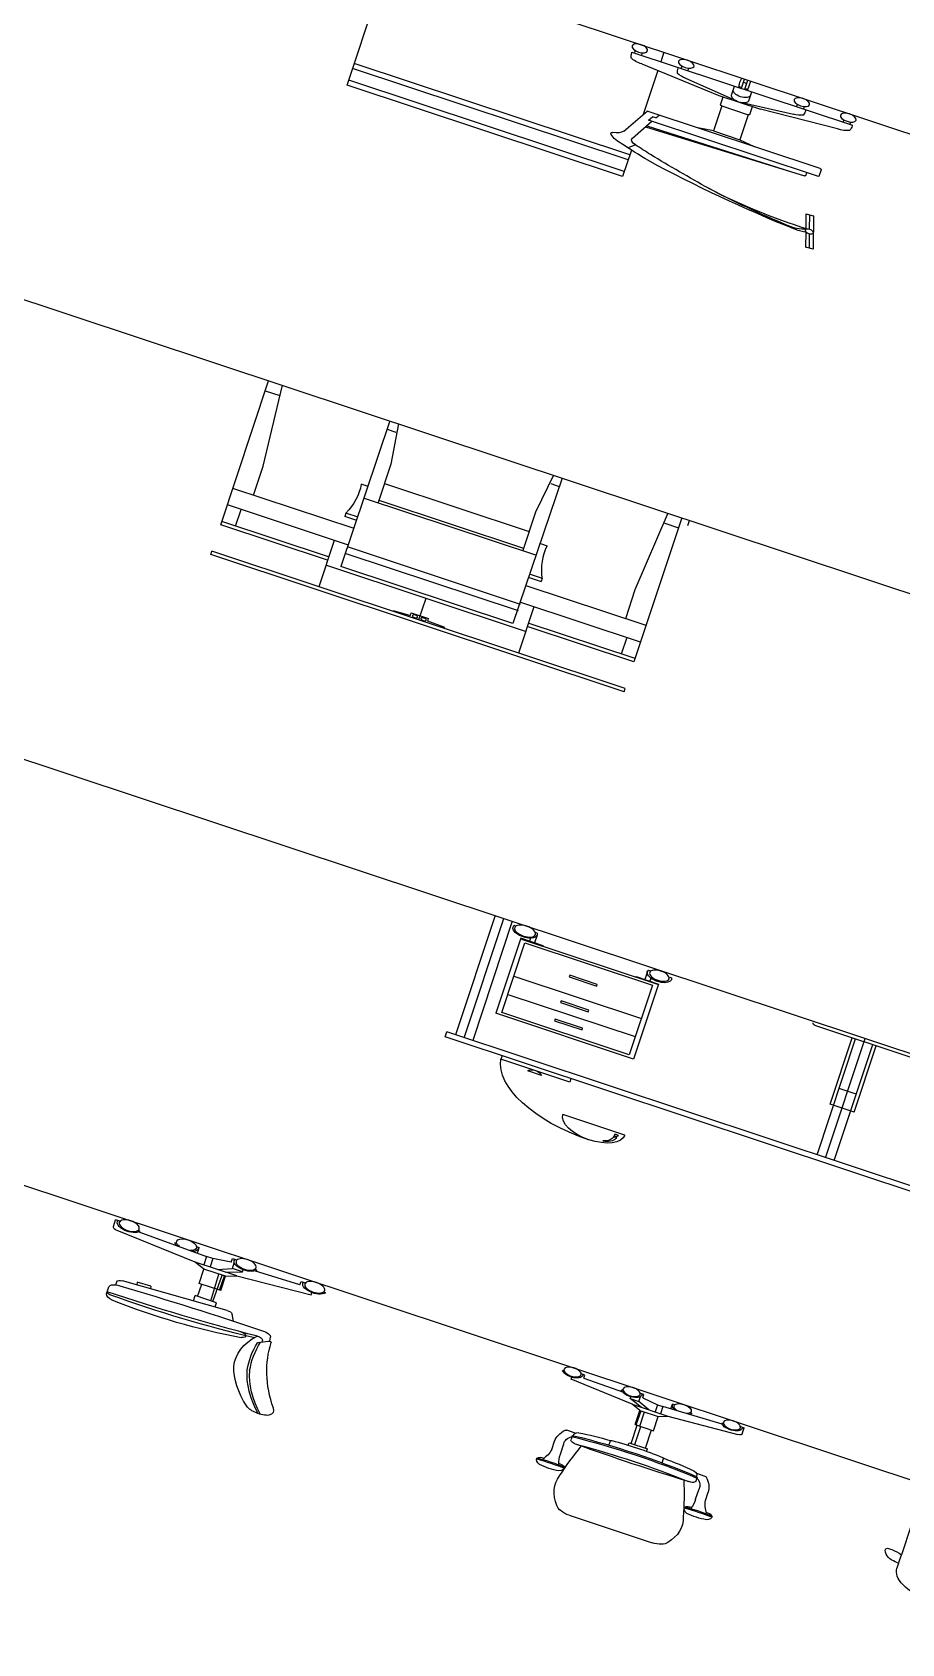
# Model space of a CAD drawing. Header units: millimetres. Extents: x -36495272392165 to 352544598049420, y -228287860276617 to 83349.
# Drawn here: x 9933534296035 to 51736899846267, y -134352182794684 to -56886470213052 of the extents above; entities that cross this region are included whole.
import ezdxf

# ---------------------------------------------------------------- set-up
doc = ezdxf.new("R2010")
doc.units = ezdxf.units.MM
doc.header["$MEASUREMENT"] = 0

# ---------------------------------------------------------------- blocks, each defined once
blk = doc.blocks.new('working_place (2)')
for p, q in [((4260.6, 13158.9), (4500.9, 13158.9)), ((4126.4, 12907.2), (4129.8, 12900.6)), ((4144.7, 12896.3), (4135.6, 12896.3)), ((4193.4, 12896.3), (4187.9, 12896.3)), ((4206.8, 12907.5), (4203.1, 12900.6)), ((4554.7, 12907.5), (4558.4, 12900.6)), ((4568.1, 12896.3), (4573.6, 12896.3)), ((4616.8, 12896.3), (4625.9, 12896.3)), ((4635.1, 12907.2), (4631.7, 12900.6)), ((4184.5, 12843.3), (4184.5, 12780.5)), ((4577, 12843.3), (4577, 12780.5)), ((5163.5, 12824.5), (5163.5, 12855.2)), ((4157.6, 12833.3), (4157.6, 12782.9)), ((4603.8, 12833.3), (4603.8, 12782.9)), ((5163.5, 12776), (5163.5, 12823.1)), ((2857.9, 12789.7), (2857.9, 12747.7)), ((3259.1, 12771.5), (3259.1, 12769.4)), ((3296.5, 12782.1), (3322.4, 12754.7)), ((3306.8, 12771.2), (3306.3, 12762.2)), ((3325.8, 12753.2), (3324.6, 12730.2)), ((5163.5, 12420.7), (5163.5, 12774)), ((2874.1, 12724.3), (2874.1, 12706)), ((3214.1, 12710.2), (3203.6, 12673.2)), ((4199.3, 12722.6), (4199.3, 12743.3)), ((4303.5, 12707.2), (4303.5, 12680)), ((4458, 12707.2), (4458, 12680)), ((4562.2, 12722.6), (4562.2, 12743.3)), ((3187.7, 12662.3), (2888.2, 12691)), ((2927.9, 12672.1), (2929.4, 12687.1)), ((2966.5, 12668.4), (2927.9, 12672.1)), ((2966.5, 12668.4), (2967.9, 12683.4)), ((3091.1, 12671.6), (3091.1, 12640)), ((3153.1, 12665.7), (3153.1, 12640)), ((4204.8, 12701.4), (4180, 12701.4)), ((4354.2, 12671.6), (4354.2, 12656.2)), ((4407.3, 12671.6), (4407.3, 12656.2)), ((4556.7, 12701.4), (4581.5, 12701.4)), ((3153.1, 12640), (3091.1, 12640)), ((3098.3, 12640), (3098.3, 12566.6)), ((3136.4, 12640), (3134, 12479.8)), ((3142.7, 12640), (3143.9, 12479.8)), ((4354.2, 12656.2), (4407.3, 12656.2)), ((4360.2, 12656.2), (4360.2, 12546.9)), ((4370.3, 12656.2), (4370.3, 12546.9)), ((4401.2, 12656.2), (4401.2, 12546.9)), ((3153.6, 12566.6), (3090.8, 12566.6)), ((3090.8, 12566.6), (3090.8, 12479.8)), ((3150.3, 12566.6), (3150.3, 12479.8)), ((3153.6, 12566.6), (3153.6, 12479.8)), ((4353.7, 12546.9), (4353.7, 12461.4)), ((4353.7, 12546.9), (4407.7, 12546.9)), ((4357.5, 12546.9), (4357.5, 12461.4)), ((4367.9, 12546.9), (4367.9, 12461.4)), ((4407.7, 12546.9), (4407.7, 12461.4)), ((3061.6, 12457.3), (2830.3, 12427.1)), ((3090.8, 12479.8), (3061.6, 12457.3)), ((3182.7, 12457.3), (3061.6, 12457.3)), ((3087.1, 12406.3), (3087.1, 12457.3)), ((3153.6, 12479.8), (3090.8, 12479.8)), ((3105.1, 12406.3), (3105.1, 12457.3)), ((3126, 12457.3), (3165.1, 12425.4)), ((3150.5, 12457.3), (3194.6, 12425.4)), ((3153.6, 12479.8), (3182.7, 12457.3)), ((3182.7, 12457.3), (3394.1, 12425.4)), ((4328.7, 12442.2), (4147.2, 12414.8)), ((4356.3, 12442.2), (4318.5, 12414.8)), ((4353.7, 12461.4), (4328.7, 12442.2)), ((4328.7, 12442.2), (4432.7, 12442.2)), ((4377.4, 12442.2), (4343.8, 12414.8)), ((4353.7, 12461.4), (4407.7, 12461.4)), ((4395.4, 12398.4), (4395.4, 12442.2)), ((4407.7, 12461.4), (4432.7, 12442.2)), ((4410.8, 12398.4), (4410.8, 12442.2)), ((4432.7, 12442.2), (4631.2, 12416.2)), ((2817.2, 12412.2), (2817.2, 12370.8)), ((2888.2, 12394.6), (3087.1, 12406.3)), ((3060.1, 12404.8), (3060.1, 12370.8)), ((3105.1, 12406.3), (3087.1, 12406.3)), ((3156.6, 12392.6), (3105.1, 12406.3)), ((3156.6, 12392.6), (3156.6, 12370.8)), ((3194.6, 12425.4), (3165.1, 12425.4)), ((3165.1, 12425.4), (3165.1, 12390.9)), ((3194.6, 12425.4), (3194.6, 12412.6)), ((3356.1, 12392.6), (3225, 12398.6)), ((3356.1, 12392.6), (3356.1, 12370.8)), ((3394.1, 12425.4), (3394.1, 12412.6)), ((4147.2, 12414.8), (4147.2, 12403.8)), ((4318.5, 12414.8), (4318.5, 12403.8)), ((4318.5, 12414.8), (4343.8, 12414.8)), ((4343.8, 12414.8), (4343.8, 12385.2)), ((4351.1, 12386.6), (4395.4, 12398.4)), ((4395.4, 12398.4), (4410.8, 12398.4)), ((4581.5, 12388.3), (4410.8, 12398.4)), ((4434, 12397), (4434, 12367.9)), ((4642.5, 12403.5), (4642.5, 12367.9)), ((46.1, 12349.5), (20372.3, 12349.5)), ((2833.7, 12370.8), (2817.2, 12370.8)), ((2885.2, 12387.7), (2890.5, 12389.5)), ((2997.1, 12387.7), (2991.9, 12389.5)), ((3052.4, 12370.8), (3060.1, 12370.8)), ((3156.6, 12370.8), (3168.6, 12370.8)), ((3224.5, 12387.7), (3229.8, 12389.5)), ((3356.1, 12370.8), (3368.1, 12370.8)), ((3424, 12387.7), (3429.3, 12389.5)), ((4121.5, 12382.4), (4117, 12383.9)), ((4179.9, 12367.9), (4169.5, 12367.9)), ((4179.9, 12386.6), (4292.4, 12391.8)), ((4179.9, 12386.6), (4179.9, 12367.9)), ((4292.8, 12382.4), (4288.3, 12383.9)), ((4351.1, 12367.9), (4340.8, 12367.9)), ((4351.1, 12386.6), (4351.1, 12367.9)), ((4440.6, 12367.9), (4434, 12367.9)), ((4488, 12382.4), (4492.5, 12383.9)), ((4584.1, 12382.4), (4579.6, 12383.9)), ((4628.3, 12367.9), (4642.5, 12367.9)), ((4075.9, 10991.7), (3895.9, 10991.7)), ((3685.9, 10781.7), (3685.9, 10801.7)), ((3885.9, 10801.7), (3685.9, 10801.7)), ((3805.9, 10817.2), (3765.9, 10817.2)), ((3885.9, 10781.7), (3885.9, 10801.7)), ((4920.8, 10781.7), (3520.8, 10781.7)), ((3520.8, 10781.7), (3520.8, 10751.7)), ((4920.8, 10751.7), (3520.8, 10751.7)), ((3545.8, 10031.7), (3545.8, 10751.7)), ((3570.8, 10751.7), (3570.8, 10031.7)), ((3595.8, 10031.7), (3595.8, 10751.7)), ((4595.8, 10751.7), (4595.8, 10051.7)), ((4620.8, 10751.7), (4620.8, 10031.7)), ((4645.8, 10751.7), (4645.8, 10051.7)), ((3632.8, 10108.7), (3632.8, 10561.7)), ((3647.8, 10546.7), (3647.8, 10126.7)), ((4017.8, 10546.7), (3647.8, 10546.7)), ((4017.8, 10126.7), (4017.8, 10546.7)), ((4032.8, 10108.7), (4032.8, 10561.7)), ((4585.8, 10451.7), (4585.8, 10051.7)), ((4655.8, 10451.7), (4585.8, 10451.7)), ((4655.8, 10451.7), (4655.8, 10051.7)), ((3647.8, 10436.7), (4017.8, 10436.7)), ((4645.8, 10351.7), (4595.8, 10351.7)), ((3647.8, 10326.7), (4017.8, 10326.7)), ((3697.8, 10108.7), (3632.8, 10108.7)), ((3647.8, 10126.7), (4017.8, 10126.7)), ((3657.8, 10090.4), (3657.8, 10108.7)), ((3672.8, 10061.7), (3672.8, 10108.7)), ((3697.8, 10108.7), (3697.8, 10111.7)), ((3967.8, 10108.7), (3967.8, 10111.7)), ((3967.8, 10108.7), (4032.8, 10108.7)), ((3992.8, 10061.7), (3992.8, 10108.7)), ((4007.8, 10090.4), (4007.8, 10108.7)), ((3609.6, 10051.7), (3604.3, 10051.7)), ((3671.4, 10051.7), (3666.1, 10051.7)), ((3994.3, 10051.7), (3999.6, 10051.7)), ((4056.1, 10051.7), (4061.4, 10051.7)), ((4760.8, 10051.7), (4480.8, 10051.7)), ((46.1, 10031.7), (20372.3, 10031.7)), ((3688.9, 8581.7), (2488.9, 8581.7)), ((2488.9, 8581.7), (2488.9, 8561.7)), ((3688.9, 8581.7), (3688.9, 8561.7)), ((3688.9, 8561.7), (2488.9, 8561.7)), ((2798.9, 8281.7), (2798.9, 8561.7)), ((3088.9, 8431.7), (3088.9, 8561.7)), ((3378.9, 8281.7), (3378.9, 8561.7)), ((2488.9, 8401.7), (2488.9, 7531.7)), ((2798.9, 8401.7), (2488.9, 8401.7)), ((3378.9, 8431.7), (2798.9, 8431.7)), ((3338.9, 8411.7), (2838.9, 8411.7)), ((2841.2, 7531.7), (2838.9, 8411.7)), ((3341.2, 7531.7), (3338.9, 8411.7)), ((3688.9, 8401.7), (3378.9, 8401.7)), ((3688.9, 7531.7), (3688.9, 8401.7)), ((2798.9, 8381.7), (2488.9, 8381.7)), ((2528.9, 8381.7), (2528.9, 8281.7)), ((3688.9, 8381.7), (3378.9, 8381.7)), ((3648.9, 8281.7), (3648.9, 8381.7)), ((2841.2, 8331.7), (3341.2, 8331.7)), ((2841.2, 8281.7), (2488.9, 8281.7)), ((2841.2, 8291.7), (3341.2, 8291.7)), ((3688.9, 8281.7), (3341.2, 8281.7)), ((2841.2, 8181.7), (2488.9, 8181.7)), ((2548.9, 8181.7), (2548.9, 8006.7)), ((3688.9, 8181.7), (3341.2, 8181.7)), ((3628.9, 8006.7), (3628.9, 8181.7)), ((2841.2, 8131.7), (2806.2, 8131.7)), ((2806.2, 8111.7), (2806.2, 8131.7)), ((3341.2, 8131.7), (3376.2, 8131.7)), ((3376.2, 8111.7), (3376.2, 8131.7)), ((2841.2, 8111.7), (2806.2, 8111.7)), ((3341.2, 8111.7), (3376.2, 8111.7)), ((2548.9, 8006.7), (2528.9, 7531.7)), ((2841.2, 7996.7), (3341.2, 7996.7)), ((2881.2, 7764.2), (2881.2, 7996.7)), ((3301.2, 7764.2), (3301.2, 7996.7)), ((3648.9, 7531.7), (3628.9, 8006.7)), ((2881.2, 7981.7), (3301.2, 7981.7)), ((2841.2, 7926.6), (2821.2, 7926.6)), ((3341.2, 7926.6), (3361.2, 7926.6)), ((2881.2, 7881.7), (3301.2, 7881.7)), ((2866.2, 7531.7), (2881.2, 7764.2)), ((3316.2, 7531.7), (3301.2, 7764.2)), ((2488.9, 7591.7), (2531.4, 7591.7)), ((2841.2, 7581.7), (2866.2, 7581.7)), ((3316.2, 7581.7), (3341.2, 7581.7)), ((3646.4, 7591.7), (3688.9, 7591.7)), ((3711, 7561.7), (3711, 7531.7)), ((46.1, 7531.7), (20372.3, 7531.7)), ((3765.1, 5754.3), (3777.9, 5836.3)), ((3771.4, 5651.3), (3799.7, 5832.9)), ((3775.6, 5755.8), (3787.9, 5834.8)), ((3799.7, 5832.9), (3777.9, 5836.3)), ((3237.7, 5781.7), (2437.7, 5781.7)), ((2437.7, 5781.7), (2437.7, 5031.7)), ((3237.7, 5622.2), (3237.7, 5781.7)), ((3237.7, 5751.7), (2437.7, 5751.7)), ((3749.6, 5654.7), (3762, 5734.4)), ((3749.8, 5656.3), (3762, 5734.7)), ((3759.6, 5653.2), (3771.9, 5732.1)), ((3237.7, 5681.7), (2437.7, 5681.7)), ((3237.7, 5651.7), (2437.7, 5651.7)), ((3749.6, 5654.7), (3771.4, 5651.3)), ((3243.8, 5586.4), (3227.4, 5616.7)), ((3230.1, 5555.2), (3266.5, 5428.9)), ((3201.4, 5534.3), (3245.4, 5381.7)), ((3254.8, 5469.4), (3713.1, 5450.2)), ((3256.9, 5428.9), (3264.5, 5402.6)), ((3747.7, 5428.9), (3256.9, 5428.9)), ((3257, 5461.9), (3675.7, 5451.8)), ((3716.8, 5446.2), (3716.8, 5428.9)), ((3751.7, 5424.9), (3751.7, 5385.7)), ((3237.7, 5141.8), (3237.7, 5408.2)), ((3747.7, 5381.7), (3245.4, 5381.7)), ((3274.1, 5402.6), (3264.5, 5402.6)), ((3274.1, 5402.6), (3280.1, 5381.7)), ((3436, 5370.2), (3392.5, 5381.7)), ((3512.6, 5370.2), (3556.1, 5381.7)), ((3436, 5370.2), (3512.6, 5370.2)), ((3436, 5219), (3436, 5370.2)), ((3512.6, 5219), (3512.6, 5370.2)), ((3432, 5215), (3432, 5167.2)), ((3436, 5219), (3512.6, 5219)), ((3516.6, 5215), (3516.6, 5167.2)), ((3190.1, 5135.1), (3418.9, 5167.2)), ((3458.4, 5163.4), (3317.6, 5134.5)), ((3418.9, 5167.2), (3540, 5167.2)), ((3490.2, 5163.4), (3631, 5134.5)), ((3758.5, 5135.1), (3540, 5167.2)), ((3452, 5142.2), (3452, 5088.7)), ((3502, 5142.2), (3502, 5088.7)), ((3154.2, 5092.7), (3154.2, 5088.7)), ((3154.3, 5088.7), (3794.5, 5088.7)), ((3161.7, 5074.3), (3161.7, 5086.7)), ((3181.7, 5074.3), (3181.7, 5086.7)), ((3237.7, 5031.7), (3237.7, 5088.7)), ((3289, 5092.7), (3289, 5088.7)), ((3296.5, 5074.3), (3296.5, 5086.7)), ((3316.5, 5074.3), (3316.5, 5086.7)), ((3464, 5081.7), (3472, 5081.7)), ((3472, 5086.7), (3472, 5031.7)), ((3482, 5086.7), (3482, 5031.7)), ((3482, 5081.7), (3490, 5081.7)), ((3490, 5081.7), (3490, 5031.7)), ((3632.2, 5074.3), (3632.2, 5086.7)), ((3652.2, 5074.3), (3652.2, 5086.7)), ((3659.7, 5092.7), (3659.7, 5088.7)), ((3767, 5074.3), (3767, 5086.7)), ((3787, 5074.3), (3787, 5086.7)), ((3794.5, 5092.7), (3794.5, 5088.7)), ((46.1, 5031.7), (20372.3, 5031.7)), ((3472, 5051.7), (3482, 5051.7))]:
    blk.add_line(p, q)
for points in [[(4032.8, 10561.7), (3632.8, 10561.7)], [(3632.8, 10111.7), (4032.8, 10111.7)], [(3013.9, 8561.7), (3013.9, 8555.7), (3063.9, 8551.7), (3063.9, 8536.7), (3113.9, 8536.7)], [(3163.9, 8561.7), (3163.9, 8555.7), (3113.9, 8551.7), (3113.9, 8536.7)]]:
    blk.add_lwpolyline(points)
for points in [[(3872.8, 10486.7), (3792.8, 10486.7), (3792.8, 10496.7), (3872.8, 10496.7)], [(3872.8, 10376.7), (3792.8, 10376.7), (3792.8, 10386.7), (3872.8, 10386.7)], [(3872.8, 10221.7), (3792.8, 10221.7), (3792.8, 10231.7), (3872.8, 10231.7)]]:
    blk.add_lwpolyline(points, close=True)
for centre, radius in [((2857.9, 12378.3), 28.9), ((3197.2, 12378.3), 28.9), ((3396.7, 12378.3), 28.9), ((4145, 12374.3), 24.8), ((4316.3, 12374.3), 24.8), ((4607.6, 12374.3), 24.8), ((3637.8, 10061.7), 30), ((4027.8, 10061.7), 28), ((3076.4, 8549.2), 7.55), ((3101.4, 8549.2), 7.55), ((3773.7, 5744), 12), ((3171.7, 5054.2), 22.5), ((3306.5, 5054.2), 22.5), ((3642.2, 5054.2), 22.5), ((3777, 5054.2), 22.5)]:
    blk.add_circle(centre, radius)
for centre, radius, start, end in [((3781.5, 12876.9), 533.6, 149.4161, 171.5994), ((3923.3, 12877.7), 635.4, 152.8102, 173.4442), ((3930.3, 12877.7), 635.4, 152.846, 173.4442), ((3359.2, 13123.5), 44.6, 49.6124, 146.0764), ((3345.8, 13129.3), 50.8, 339.3206, 33.7275), ((4260.6, 13116), 42.9, 90, 162.5104), ((4500.9, 13116), 42.9, 17.4896, 90), ((4357.3, 12759.2), 1026.2, 159.9312, 180.0572), ((4495, 13014), 298.3, 157.3399, 189.8759), ((4266.5, 13014), 298.3, 350.1241, 22.6601), ((5282.3, 12855.2), 118.8, 95.3622, 180), ((3644.3, 12913.8), 392.8, 174.0016, 204.9251), ((4118.6, 12882.9), 829.3, 175.3424, 186.772), ((4159, 12881.6), 862.8, 175.4338, 187.0706), ((4160.1, 12910.3), 33.8, 129.7869, 185.3519), ((4166.6, 12848.7), 92, 72.1859, 107.8141), ((4173.1, 12910.3), 33.9, 355.2535, 50.1639), ((7763.2, 13403.1), 3589.2, 187.0472, 190.304), ((998.3, 13403.1), 3589.2, 349.696, 352.9528), ((4588.4, 12910.3), 33.9, 129.8361, 184.7465), ((4594.9, 12848.7), 92, 72.1859, 107.8141), ((4601.4, 12910.3), 33.8, 354.6481, 50.2131), ((4164.4, 13461.8), 552.5, 266.0592, 274.4031), ((4166, 13063.5), 161.2, 255.7962, 284.6661), ((4137.3, 12904.7), 8.54, 208.528, 258.5903), ((3875.6, 12808.1), 283.1, 5.1009, 19.2683), ((4438.4, 12853.5), 254.1, 169.0978, 182.3101), ((4189.4, 12918.3), 22.3, 280.1602, 307.6102), ((4597.1, 13461.8), 552.5, 265.5969, 273.9408), ((4595.5, 13063.5), 161.2, 255.3339, 284.2038), ((4572.1, 12918.3), 22.3, 232.3898, 259.8398), ((4323.1, 12853.5), 254.1, 357.6899, 10.9022), ((4885.9, 12808.1), 283.1, 160.7317, 174.8991), ((4624.2, 12904.7), 8.54, 281.4097, 331.472), ((2882.9, 12789.7), 25, 97.1237, 180), ((2994.2, 11898.9), 922.7, 74.0213, 97.1237), ((2867.9, 12778.8), 10, 93.3357, 180), ((2886.6, 9974.4), 2802.8, 81.7432, 90.588), ((2882.9, 12747.7), 25, 180, 275.3625), ((2966.9, 11080.6), 1711.1, 79.3227, 93.3357), ((3244.1, 12769.4), 15, 262.7121, 74.0155), ((3291.3, 12763), 15, 261.7432, 356.9856), ((3300.1, 12785.5), 5, 184.4009, 223.4698), ((3326, 12758.2), 5, 223.4698, 0.0679), ((4341.4, 12784.1), 183.8, 180.3737, 205.8747), ((4263, 12772.5), 78.9, 174.1808, 216.1066), ((4216.4, 12743.3), 17.2, 82.8978, 180), ((4380.7, 9738.8), 3025.9, 86.9273, 93.0727), ((4380.7, 14020.4), 1270.5, 262.6654, 277.3346), ((4545.1, 12743.3), 17.2, 0, 97.1022), ((4498.5, 12772.5), 78.9, 323.8934, 5.8192), ((4420.1, 12784.1), 183.8, 334.1253, 359.6263), ((2889.1, 12706), 15, 180, 266.7466), ((3255.1, 17715.9), 5006.7, 265.7636, 270.5165), ((3300, 12734.4), 25, 270.5165, 350.401), ((4180, 12705.7), 4.29, 204.5319, 270), ((4380.7, 13916), 1203.8, 261.329, 278.671), ((4203.6, 12722.6), 4.29, 180, 259.1958), ((4224.9, 12712.9), 23.2, 166.0267, 240.9317), ((4380.7, 13781.2), 1077.6, 260.4921, 279.5079), ((4536.6, 12712.9), 23.2, 299.0683, 13.9733), ((4557.9, 12722.6), 4.29, 280.8042, 0), ((4581.5, 12705.7), 4.29, 270, 335.4681), ((3189.2, 12677.3), 15, 264.5315, 344.1982), ((4336.1, 13181.5), 503.9, 255.9388, 266.2656), ((4307.8, 12680), 4.29, 180, 262.7004), ((4380.7, 13249.7), 578.6, 262.7004, 277.2996), ((4453.7, 12680), 4.29, 277.2996, 0), ((4425.4, 13181.5), 503.9, 273.7344, 284.0612), ((2832.2, 12412.2), 15, 97.2664, 180), ((2857.9, 12378.3), 34.5, 19.0093, 192.4298), ((3024.5, 12378.3), 34.5, 138.4271, 160.9907), ((3024.5, 12378.3), 28.9, 126.0323, 60.7196), ((3024.5, 12378.3), 34.5, 347.5702, 48.3247), ((3197.2, 12378.3), 34.5, 19.0093, 192.4298), ((3396.7, 12378.3), 34.5, 19.0093, 192.4298), ((4145, 12374.3), 29.6, 347.5702, 160.9907), ((4316.3, 12374.3), 29.6, 347.5702, 160.9907), ((4464.6, 12374.3), 29.6, 131.6753, 192.4298), ((4464.6, 12374.3), 24.8, 119.2804, 53.9677), ((4464.6, 12374.3), 29.6, 19.0093, 41.5729), ((4607.6, 12374.3), 29.6, 347.5702, 160.9907), ((4629.6, 12403.5), 12.9, 0, 82.7336), ((3985.2, 10781.7), 300, 90, 176.1774), ((3985.9, 10991.7), 90, 0, 180), ((4028.8, 11017.5), 46, 91.2215, 97.1276), ((3992.8, 11016.9), 55.3, 2.0732, 56.809), ((4001.7, 11015.3), 54.9, 3.8392, 61.564), ((4051.4, 11163.7), 144.8, 268.678, 271.9837), ((4083, 10246.8), 768.5, 91.9242, 92.5596), ((3994.9, 11007.2), 54.2, 355.9452, 7.7154), ((4053.4, 11059.6), 56.4, 265.4911, 274.7788), ((3977.3, 11002.3), 80.8, 0.8111, 8.9437), ((3785.9, 10822.3), 20.7, 194.4775, 345.5225), ((3637.8, 10061.7), 35, 343.3985, 196.6015), ((4027.8, 10061.7), 35, 343.3985, 196.6015), ((4480.8, 10041.7), 10, 90, 180), ((2187.3, 7968.4), 635.3, 356.2292, 13.0368), ((3995.2, 7968.4), 635.3, 166.9632, 183.7708), ((3994.1, 3751.7), 2023.2, 97.3373, 110.3148), ((3914.9, 4414.3), 1351, 98.8559, 109.0333), ((3735.2, 4928.2), 806.7, 87.7632, 108.8731), ((3723.7, 5689.9), 61.7, 47.4162, 105.7971), ((3734.1, 5637.3), 121, 74.299, 89.2172), ((4950.1, 2018.7), 3958.1, 111.8918, 114.7706), ((3791.2, 4576.3), 1183.3, 114.967, 119.6687), ((3223.8, 5550.5), 57, 108.7203, 162.8796), ((3912.2, 4425.1), 1339.9, 117.5867, 119.9225), ((3175.3, 5566.3), 6.02, 170.6715, 253.3969), ((3160.7, 5519), 43.5, 20.5724, 72.7994), ((3254.6, 5563), 25.8, 114.7326, 197.6233), ((3712.8, 5446.2), 4, 0, 86.421), ((3747.7, 5424.9), 4, 0, 90), ((3747.7, 5385.7), 4, 270, 0), ((3436, 5215), 4, 90, 180), ((3512.6, 5215), 4, 0, 90), ((3477, 5142.2), 25, 0, 180), ((3287.6, 5093.3), 133.4, 167.5686, 180.2404), ((3190.1, 5087.3), 47.8, 90, 133.425), ((3422.3, 5093.3), 133.4, 167.5686, 180.2404), ((3324.9, 5087.3), 47.8, 97.3081, 133.425), ((3477, 5110.1), 25, 0, 180), ((3623.7, 5087.3), 47.8, 46.575, 82.6919), ((3526.3, 5093.3), 133.4, 359.7596, 12.4314), ((3758.5, 5087.3), 47.8, 46.575, 90), ((3661.1, 5093.3), 133.4, 359.7596, 12.4314), ((3760.5, 5056.7), 297.6, 175.1805, 184.8195)]:
    blk.add_arc(centre, radius, start, end)
blk.add_open_spline([(5163.5, 12824.5), (5156.5, 12824), (5138.9, 12822.8), (5121.4, 12800.9), (5111.4, 12762.6), (5141.8, 12762.4), (5154.4, 12769.2), (5163.5, 12774)], degree=3, knots=[0, 0, 0, 0, 21.457966, 52.972313, 89.460084, 102.508469, 135.658464, 135.658464, 135.658464, 135.658464])

msp = doc.modelspace()

# ---------------------------------------------------------------- block references
at = {"color": 7, "xscale": -17440635077.23526, "yscale": 8388791957.977852, "zscale": 17440635077.23526, "rotation": 161.6396296788874}
msp.add_blockref('working_place (2)', (-18538461.3, -8837506.7), dxfattribs=at)

doc.saveas('drawing.dxf')
